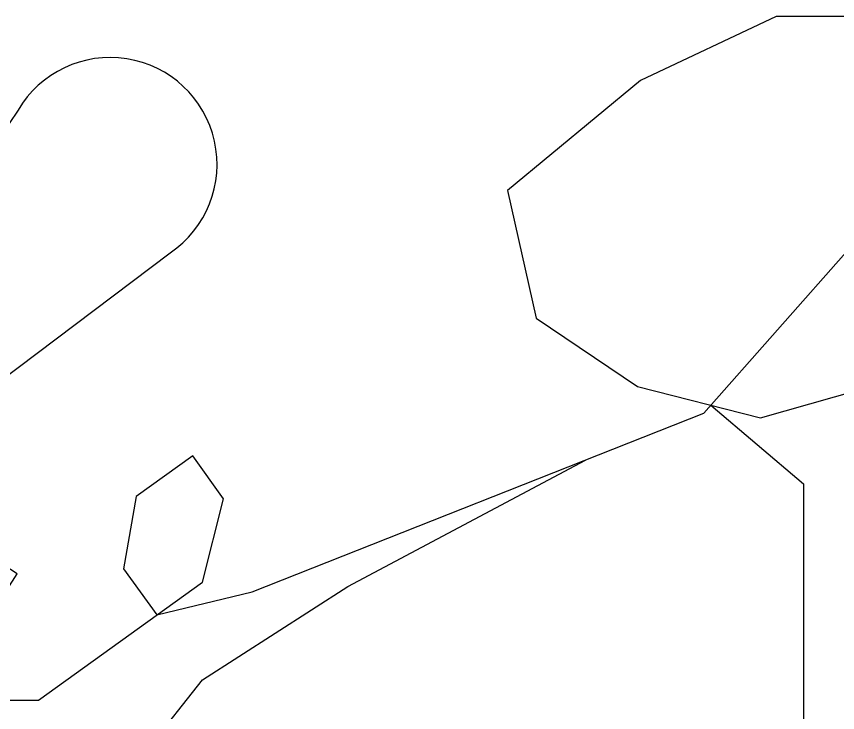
# Model space of a CAD drawing. Header units: millimetres. Extents: x -149347 to 251215, y -2929184 to -2541447.
# Drawn here: x 222534.9 to 222841.5, y -2575848.8 to -2575588.8 of the extents above; entities that cross this region are included whole.
import ezdxf

# ---------------------------------------------------------------- set-up
doc = ezdxf.new("R2010")
doc.units = ezdxf.units.MM

# ---------------------------------------------------------------- blocks, each defined once
blk = doc.blocks.new('mekteb')
at = {"lineweight": 30}
blk.add_lwpolyline([(125272.5, -1846606.91), (125442.76, -1846478.66, 1.24964), (125377.66, -1846417.64, 0.079258), (125284.48, -1846613.64)], format="xyb", dxfattribs=at)
for points in [[(125353.17, -1846653.52), (125377.25, -1846615.96), (125368.56, -1846610.39)], [(125365.5, -1846669.95), (125386.35, -1846669.95), (125456.61, -1846619.49), (125465.53, -1846583.82), (125452.38, -1846565.52), (125428.18, -1846582.91), (125422.8, -1846613.85), (125437.03, -1846633.55), (125477.74, -1846623.7), (125670.91, -1846547.31), (125733.99, -1846476.02)], [(125751.1, -1846377.55), (125701.91, -1846377.55), (125643.87, -1846404.93), (125586.94, -1846452.03), (125599.19, -1846506.64), (125642.53, -1846535.83), (125695.2, -1846549.3), (125737.39, -1846537.25)], [(125673.96, -1846543.87), (125713.63, -1846577.49), (125713.63, -1846621.97), (125713.63, -1846684.85), (125713.63, -1846764.78), (125699.82, -1846809.26), (125675.27, -1846839.94), (125630.76, -1846878.28), (125567.83, -1846878.28), (125517.19, -1846856.04), (125478.82, -1846797.76), (125443.01, -1846743.37), (125433.54, -1846690.39), (125456.56, -1846661.25), (125518.72, -1846621.37), (125620.36, -1846567.3)]]:
    blk.add_lwpolyline(points, dxfattribs=at)

msp = doc.modelspace()

# ---------------------------------------------------------------- block references
at = {"lineweight": 15, "xscale": 0.8731670503971828, "yscale": 0.8731670503971828, "zscale": 0.8731670503971828}
msp.add_blockref('mekteb', (113059.83703, -963392.76313), dxfattribs=at)

doc.saveas('drawing.dxf')
